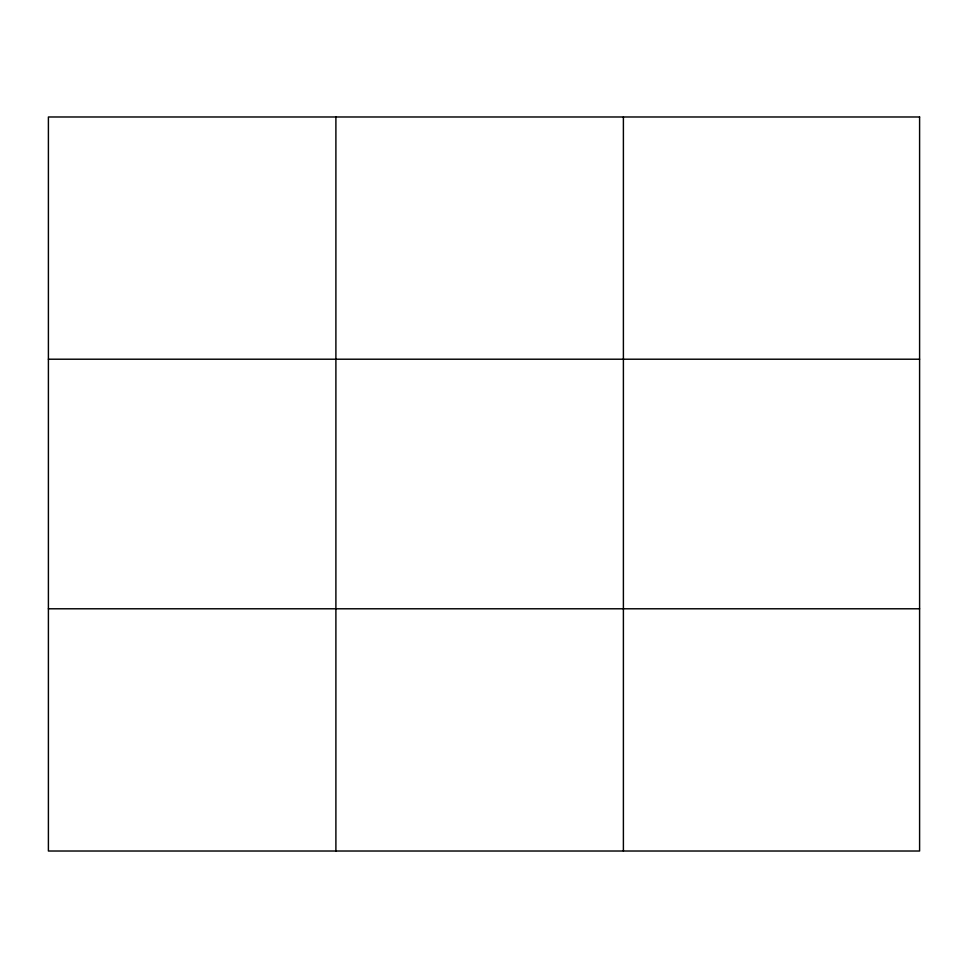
<?xml version="1.0" encoding="UTF-8"?>
<svg xmlns="http://www.w3.org/2000/svg" width="968" height="968" viewBox="0 0 968 968"><rect width="100%" height="100%" fill="white"/><g stroke="black" fill="none" stroke-linecap="round" stroke-linejoin="round"><path stroke-width="1.45" d="M335.896 851.017L335.896 116.983M623.392 851.017L623.392 116.983M48.4 359.213L919.6 359.213M48.4 608.787L919.6 608.787M919.6 116.983L919.6 851.017L48.4 851.017L48.4 116.983L919.6 116.983"/></g></svg>
